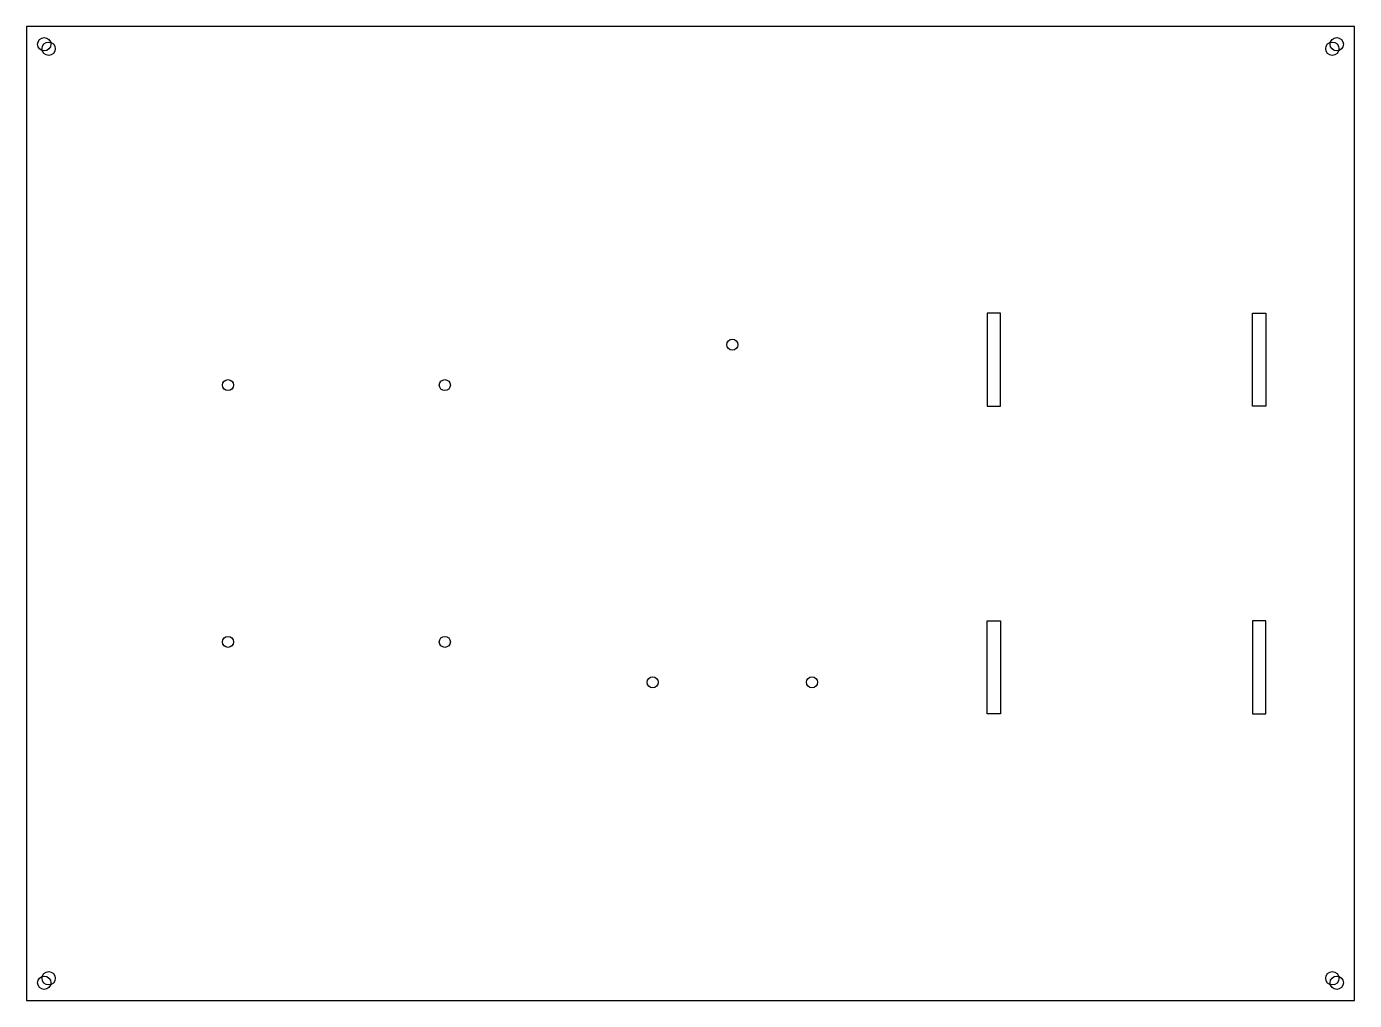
# Model space of a CAD drawing. Header units: millimetres. Extents: x -300 to 0, y -220 to 0.
import ezdxf

# ---------------------------------------------------------------- set-up
doc = ezdxf.new("R2010")
doc.units = ezdxf.units.MM
doc.layers.get('0').update_dxf_attribs({"linetype": 'CONTINUOUS'})

msp = doc.modelspace()

# ---------------------------------------------------------------- linework, layer by layer
for p, q in [((-300, 0), (-300, -220)), ((0, 0), (-300, 0)), ((0, -220), (0, 0)), ((-300, -220), (0, -220))]:
    msp.add_line(p, q)
for points in [[(-300, 0), (-300, -220), (0, -220), (0, 0)], [(-83, -64.75), (-83, -85.75), (-80, -85.75), (-80, -64.75)], [(-20, -64.75), (-20, -85.75), (-23, -85.75), (-23, -64.75)], [(-80, -155.25), (-83, -155.25), (-83, -134.25), (-80, -134.25)], [(-20, -155.25), (-20, -134.25), (-23, -134.25), (-23, -155.25)]]:
    msp.add_lwpolyline(points, close=True)
for centre, radius in [((-296, -4), 1.5), ((-4, -4), 1.5), ((-295, -5), 1.5), ((-5, -5), 1.5), ((-140.54, -71.88), 1.25), ((-254.5, -81), 1.25), ((-205.5, -81), 1.25), ((-254.5, -139), 1.25), ((-205.5, -139), 1.25), ((-158.54, -148.12), 1.25), ((-122.54, -148.12), 1.25), ((-296, -216), 1.5), ((-295, -215), 1.5), ((-5, -215), 1.5), ((-4, -216), 1.5)]:
    msp.add_circle(centre, radius)

doc.saveas('drawing.dxf')
